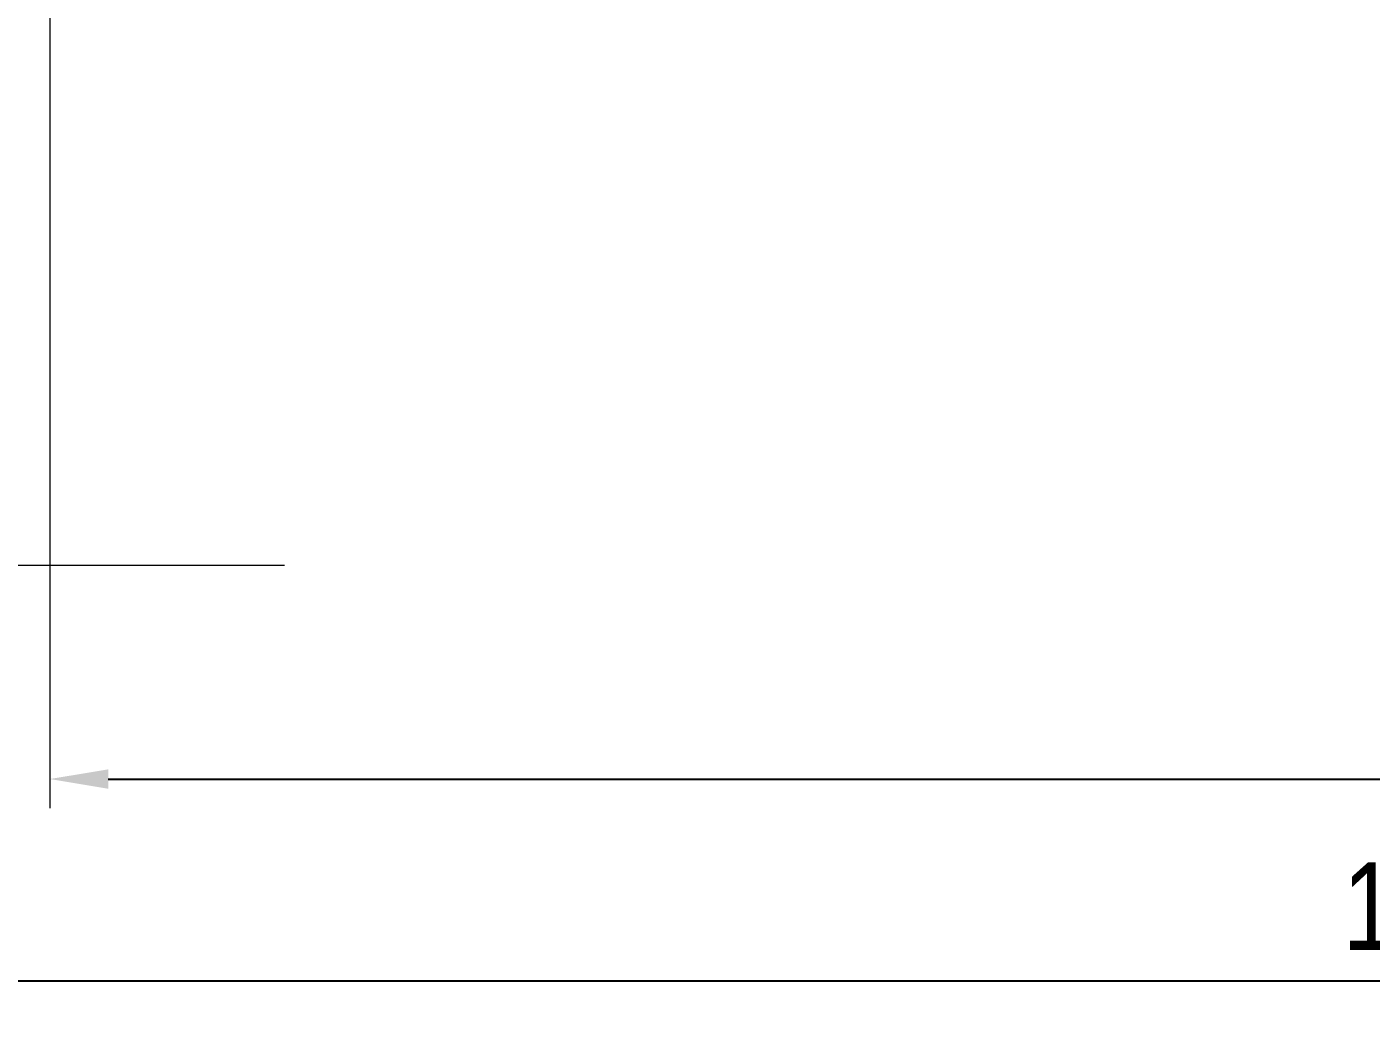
# Model space of a CAD drawing. Header units: millimetres. Extents: x -8083 to 6576, y -6691 to 5601.
# Drawn here: x -4791 to -186, y -6691 to -3325 of the extents above; entities that cross this region are included whole.
import ezdxf

# ---------------------------------------------------------------- set-up
doc = ezdxf.new("R2010")
doc.units = ezdxf.units.MM
doc.layers.add('DIKOM_РАЗМЕР_ЗОНА', color=7, linetype='Continuous')
doc.layers.add('DIKOM_РАЗМЕР_ОБЪЕКТА', color=7, linetype='Continuous')
doc.styles.add('style1', font='arial.ttf', dxfattribs={"width": 0.8})
doc.dimstyles.new('1-50', dxfattribs={"dimtxt": 300, "dimasz": 200, "dimexe": 100, "dimexo": 0, "dimgap": 100, "dimtad": 1, "dimtxsty": 'style1', "dimcen": 200, "dimclrd": 7, "dimclre": 7, "dimclrt": 7, "dimadec": 1, "dimazin": 2, "dimtfac": 1, "dimtmove": 0, "dimatfit": 2, "dimfxl": 0, "dimlwd": 25, "dimlwe": 18, "dimarcsym": 0})

# ---------------------------------------------------------------- blocks, each defined once
blk = doc.blocks.new('*D10')
at = {"layer": 'Defpoints', "color": 0, "transparency": 16777216}
for p in [(-4711.6, -59.9), (5076.7, -1609.9), (5076.7, -5900.2)]:
    blk.add_point(p, dxfattribs=at)
at = {"layer": 'DIKOM_РАЗМЕР_ОБЪЕКТА', "color": 7, "lineweight": 18, "transparency": 16777216}
for p, q in [((-4711.6, -59.9), (-4711.6, -6000.2)), ((5076.7, -1609.9), (5076.7, -6000.2))]:
    blk.add_line(p, q, dxfattribs=at)
at = {"layer": 'DIKOM_РАЗМЕР_ОБЪЕКТА', "color": 7, "lineweight": 25, "transparency": 16777216}
blk.add_line((-4511.6, -5900.2), (4876.7, -5900.2), dxfattribs=at)
at = {"layer": 'DIKOM_РАЗМЕР_ОБЪЕКТА', "color": 7, "transparency": 16777216}
for points in [[(-4511.6, -5866.9), (-4511.6, -5933.5), (-4711.6, -5900.2)], [(4876.7, -5866.9), (4876.7, -5933.5), (5076.7, -5900.2)]]:
    blk.add_solid(points, dxfattribs=at)
at = {"layer": 'DIKOM_РАЗМЕР_ОБЪЕКТА', "color": 7, "transparency": 16777216, "insert": (410.1, -5647), "char_height": 300, "attachment_point": 5, "style": 'style1'}
blk.add_mtext('10000', dxfattribs=at)
blk = doc.blocks.new('*D11')
at = {"layer": 'Defpoints', "color": 0, "transparency": 16777216}
for p in [(6576.4, -1609.9), (-6320, -3354.1), (6576.4, -6591.4)]:
    blk.add_point(p, dxfattribs=at)
at = {"layer": 'DIKOM_РАЗМЕР_ЗОНА', "color": 7, "lineweight": 18, "transparency": 16777216}
for p, q in [((6576.4, -1609.9), (6576.4, -6691.4)), ((-6320, -3354.1), (-6320, -6691.4))]:
    blk.add_line(p, q, dxfattribs=at)
at = {"layer": 'DIKOM_РАЗМЕР_ЗОНА', "color": 7, "lineweight": 25, "transparency": 16777216}
blk.add_line((-6120, -6591.4), (6376.4, -6591.4), dxfattribs=at)
at = {"layer": 'DIKOM_РАЗМЕР_ЗОНА', "color": 7, "transparency": 16777216}
for points in [[(-6120, -6558.1), (-6120, -6624.7), (-6320, -6591.4)], [(6376.4, -6558.1), (6376.4, -6624.7), (6576.4, -6591.4)]]:
    blk.add_solid(points, dxfattribs=at)
at = {"layer": 'DIKOM_РАЗМЕР_ЗОНА', "color": 7, "transparency": 16777216, "insert": (182.5, -6338.1), "char_height": 300, "attachment_point": 5, "style": 'style1'}
blk.add_mtext('13000', dxfattribs=at)
blk = doc.blocks.new('*D12')
at = {"layer": 'Defpoints', "color": 0, "transparency": 16777216}
for p in [(-682.9, 5600.5), (-7632.5, -5169.1), (-3908.3, -5169.1)]:
    blk.add_point(p, dxfattribs=at)
at = {"layer": 'DIKOM_РАЗМЕР_ЗОНА', "color": 7, "lineweight": 18, "transparency": 16777216}
for p, q in [((-682.9, 5600.5), (-7732.5, 5600.5)), ((-3908.3, -5169.1), (-7732.5, -5169.1))]:
    blk.add_line(p, q, dxfattribs=at)
at = {"layer": 'DIKOM_РАЗМЕР_ЗОНА', "color": 7, "lineweight": 25, "transparency": 16777216}
blk.add_line((-7632.5, 5400.5), (-7632.5, -4969.1), dxfattribs=at)
at = {"layer": 'DIKOM_РАЗМЕР_ЗОНА', "color": 7, "transparency": 16777216}
for points in [[(-7665.9, 5400.5), (-7599.2, 5400.5), (-7632.5, 5600.5)], [(-7665.9, -4969.1), (-7599.2, -4969.1), (-7632.5, -5169.1)]]:
    blk.add_solid(points, dxfattribs=at)
at = {"layer": 'DIKOM_РАЗМЕР_ЗОНА', "color": 7, "transparency": 16777216, "insert": (-7885.7, 474.9), "char_height": 300, "attachment_point": 5, "rotation": 90, "style": 'style1'}
blk.add_mtext('10800', dxfattribs=at)

msp = doc.modelspace()

# ---------------------------------------------------------------- dimensions: what is measured, and where the dimension line sits
at = {"layer": 'DIKOM_РАЗМЕР_ЗОНА'}
dim = msp.add_linear_dim(base=(-7632.537, -5169.059), p1=(-682.93, 5600.541), p2=(-3908.34, -5169.059), angle=90, text='10800', dimstyle='1-50', dxfattribs=at)
dim.commit()
dim.dimension.update_dxf_attribs({"geometry": '*D12', "text_midpoint": (-7632.537, 474.854), "dimtype": 160})
dim = msp.add_linear_dim(base=(6576.354, -6591.4), p1=(-6319.964, -3354.058), p2=(6576.354, -1609.882), text='13000', dimstyle='1-50', dxfattribs=at)
dim.commit()
dim.dimension.update_dxf_attribs({"geometry": '*D11', "text_midpoint": (182.549, -6591.4), "dimtype": 160})
at = {"layer": 'DIKOM_РАЗМЕР_ОБЪЕКТА'}
dim = msp.add_linear_dim(base=(5076.718, -5900.189), p1=(-4711.621, -59.882), p2=(5076.718, -1609.882), text='10000', dimstyle='1-50', dxfattribs=at)
dim.commit()
dim.dimension.update_dxf_attribs({"geometry": '*D10', "text_midpoint": (410.054, -5900.189), "dimtype": 160})

doc.saveas('drawing.dxf')
